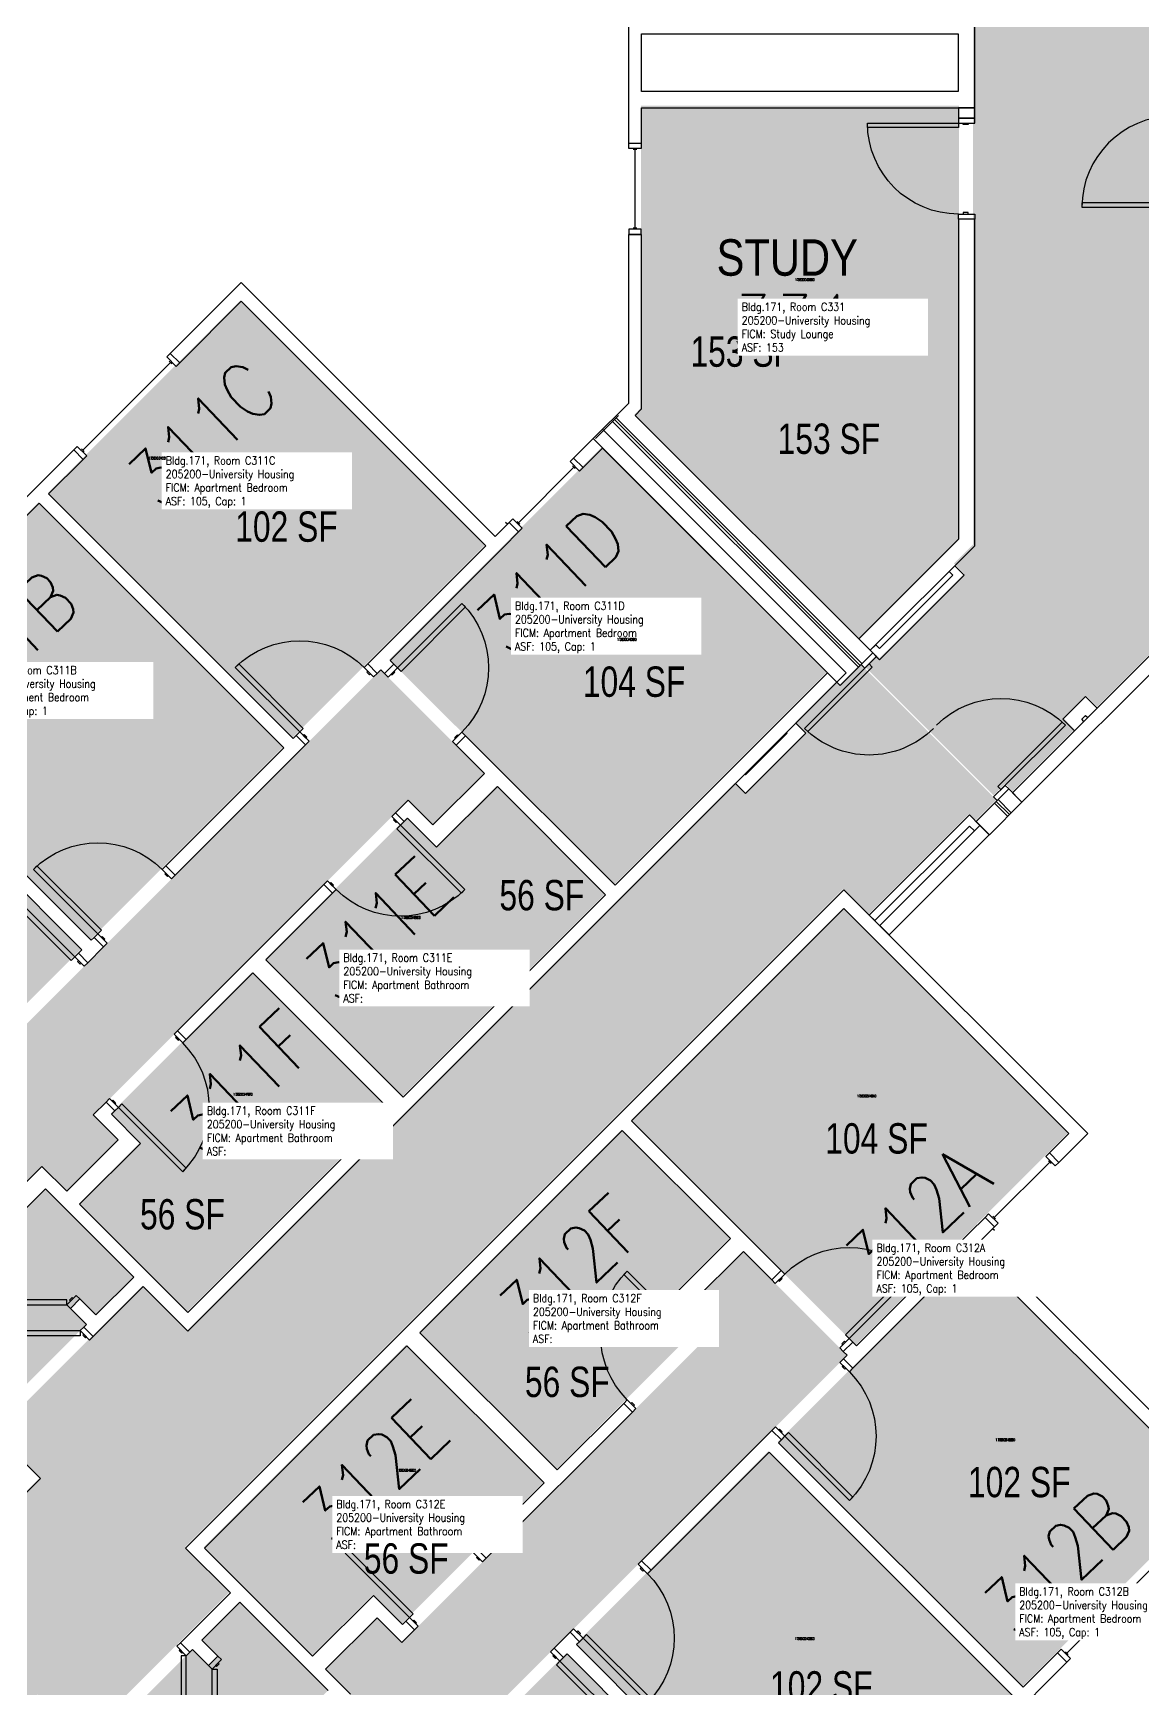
# Model space of a CAD drawing. Header units: inches. Extents: x 56 to 7496, y -2947 to 1470.
# Drawn here: x 1952 to 2391, y -216 to 439 of the extents above; entities that cross this region are included whole.
import ezdxf
from ezdxf.enums import TextEntityAlignment as Align

# ---------------------------------------------------------------- set-up
doc = ezdxf.new("R2010")
doc.units = ezdxf.units.IN
doc.header["$LTSCALE"] = 48
doc.header["$MEASUREMENT"] = 0
for name, color, linetype in [('A-DOOR', 2, 'Continuous'), ('A-GLAZ', 1, 'Continuous'), ('A-IDEN-RNUM', 7, 'Continuous'), ('A-IDEN-SNUM', 4, 'Continuous'), ('A-IDEN-VNUM', 4, 'Continuous'), ('A-MISC', 1, 'Continuous'), ('A-WALL', 5, 'Continuous'), ('AREA-TEXT', 3, 'Continuous'), ('Rooms-Category-Color', 7, 'Continuous'), ('Rooms-College-Color', 7, 'Continuous'), ('Rooms-Department-Color', 7, 'Continuous'), ('Rooms-Division-Color', 7, 'Continuous'), ('Rooms-Information', 7, 'Continuous')]:
    doc.layers.add(name, color=color, linetype=linetype)
doc.styles.add('AREA', font='arial.ttf', dxfattribs={"width": 0.75, "height": 12})
doc.styles.add('ROOMSNUMBER', font='txt.shx', dxfattribs={"height": 0.03})
doc.styles.add('ROOMVNUMBER', font='simplex.shx', dxfattribs={"width": 0.85})
doc.styles.get("Standard").update_dxf_attribs({"font": 'ARIALN.TTF'})

msp = doc.modelspace()

# ---------------------------------------------------------------- hatches: boundary and pattern name
h = msp.add_hatch()
h.set_pattern_fill('ANSI31', color=256, style=0)
h.set_pattern_definition([(180, (1855.00063, 688.29095), (-1e-14, 0.125), [])])
h.paths.add_polyline_path([(2033.53, 40.99), (1992, -0.54), (1998.51, -7.05), (2040.04, 34.48)], flags=9)
h = msp.add_hatch()
h.set_pattern_fill('ANSI31', color=256, angle=-135, style=0)
h.set_pattern_definition([(270, (2774.9018, -318.2308), (0.125, 1e-14), [])])
h.paths.add_polyline_path([(2127.6, -139.7), (2086.07, -181.23), (2079.56, -174.72), (2121.09, -133.19)], flags=9)
at = {"layer": 'Rooms-Category-Color', "true_color": 0xadadad}
for points in [[(2280.86, 188.51), (2285.45, 193.1), (2286.69, 191.87), (2320.1, 225.28), (2316.13, 229.25), (2323.65, 236.77), (2323.65, 807.92), (2298.65, 807.92), (2298.65, 890.25), (2323.65, 890.25), (2323.65, 933.01), (2328.92, 933.01), (2328.92, 945.01), (2323.65, 945.01), (2323.65, 979.64), (2327.17, 979.64), (2327.17, 986.14), (2325.17, 986.14), (2325.17, 993.64), (2328.92, 993.64), (2328.92, 1032.76), (2325.17, 1032.76), (2325.17, 1110.26), (2428.66, 1110.26), (2428.66, 1032.76), (2396.8, 1032.76), (2396.8, 1020.76), (2401.17, 1020.76), (2401.17, 986.14), (2399.17, 986.14), (2399.17, 979.64), (2397.42, 979.64), (2397.42, 933.01), (2403.3, 933.01), (2403.3, 890.25), (2428.3, 890.25), (2428.3, 807.92), (2403.3, 807.92), (2403.3, 203.3), (2372.69, 172.69), (2368.53, 176.85), (2359.61, 167.92), (2363.76, 163.76), (2339.28, 139.28), (2336.36, 142.2), (2331.77, 137.6)], [(1409.81, -762.78), (1367.4, -720.37), (1766.42, -320.48), (1748.74, -302.81), (1806.95, -244.59), (1824.63, -262.27), (1954.76, -132.14), (1937.09, -114.46), (1995.3, -56.25), (2012.98, -73.93), (2229.46, 142.56), (2233.43, 138.59), (2257.31, 162.46), (2253.33, 166.43), (2269.51, 182.61), (2270.83, 181.29), (2279.14, 189.6), (2331.47, 137.27), (2332.88, 135.86), (2324.57, 127.55), (2321.92, 130.2), (2282.31, 90.59), (2272.33, 100.57), (2012.09, -159.66), (2029.77, -177.34), (1971.56, -235.55), (1953.88, -217.88), (1866.56, -305.19), (1884.24, -322.87), (1842.43, -364.68), (1824.75, -347)]]:
    msp.add_hatch(color=253, dxfattribs=at).paths.add_polyline_path(points)
at = {"layer": 'Rooms-Category-Color', "true_color": 0x728ef3}
for points in [[(2278.7, 199.22), (2318.1, 238.62), (2318.1, 410.31), (2192.35, 410.31), (2192.35, 290.71), (2189.79, 288.15)], [(1957.93, 257.11), (2034.03, 333.21), (2130.73, 236.52), (2054.63, 160.41)], [(2265.79, 186.31), (2176.87, 275.23), (2092.9, 191.26), (2181.82, 102.34)], [(1954.22, 253.4), (1878.12, 177.3), (1974.81, 80.6), (2050.92, 156.7)], [(1796.15, -99.93), (1855.65, -40.43), (1929.98, -114.76), (1973.2, -71.54), (1966.88, -65.21), (1970.59, -61.5), (1976.92, -67.83), (1991.91, -52.84), (1956.99, -17.93), (1942, -32.92), (1946.55, -37.46), (1942.83, -41.17), (1933.16, -31.5), (1955.58, -9.09), (1965.39, -18.9), (1985.72, 1.43), (1975.91, 11.24), (2100.38, 135.72), (2110.19, 125.9), (2130.52, 146.23), (2089.51, 187.25), (1895.06, -7.21), (1809.5, 78.35), (1713.68, -17.46)], [(1874.41, 173.58), (1798.04, 97.22), (1894.73, 0.52), (1971.1, 76.89)], [(2099.8, 128.86), (2043.83, 72.9), (2098.1, 18.63), (2178.11, 98.63), (2135.33, 141.41), (2111.29, 117.37)], [(2272.33, 93.15), (2361.25, 4.23), (2277.28, -79.74), (2188.36, 9.18)], [(2092.98, 13.5), (2012.98, -66.5), (1970.2, -23.72), (1994.24, 0.32), (1982.75, 11.81), (2038.71, 67.77)], [(2214.88, -72.84), (2158.92, -128.8), (2104.65, -74.53), (2184.65, 5.47), (2227.43, -37.31), (2203.39, -61.35)], [(1986.71, -377.11), (2046.21, -317.62), (1971.88, -243.28), (2015.1, -200.06), (2021.43, -206.39), (2025.14, -202.68), (2018.81, -196.35), (2033.8, -181.36), (2068.72, -216.27), (2053.73, -231.26), (2049.18, -226.72), (2045.47, -230.43), (2055.14, -240.1), (2077.56, -217.68), (2067.74, -207.87), (2088.07, -187.54), (2097.88, -197.35), (2222.36, -72.88), (2212.55, -63.07), (2232.88, -42.74), (2273.89, -83.75), (2079.43, -278.21), (2164.99, -363.77), (2069.18, -459.58)], [(2343.13, -214.71), (2419.23, -138.6), (2322.53, -41.91), (2246.43, -118.01)], [(2099.52, -79.66), (2019.52, -159.66), (2062.3, -202.44), (2086.34, -178.4), (2097.83, -189.89), (2153.79, -133.93)], [(2339.42, -218.42), (2263.31, -294.52), (2166.62, -197.82), (2242.72, -121.72)], [(2259.6, -298.23), (2183.23, -374.6), (2086.54, -277.9), (2162.91, -201.54)]]:
    msp.add_hatch(color=171, dxfattribs=at).paths.add_polyline_path(points)
at = {"layer": 'Rooms-College-Color', "true_color": 0xadadad}
for points in [[(2280.86, 188.51), (2285.45, 193.1), (2286.69, 191.87), (2320.1, 225.28), (2316.13, 229.25), (2323.65, 236.77), (2323.65, 807.92), (2298.65, 807.92), (2298.65, 890.25), (2323.65, 890.25), (2323.65, 933.01), (2328.92, 933.01), (2328.92, 945.01), (2323.65, 945.01), (2323.65, 979.64), (2327.17, 979.64), (2327.17, 986.14), (2325.17, 986.14), (2325.17, 993.64), (2328.92, 993.64), (2328.92, 1032.76), (2325.17, 1032.76), (2325.17, 1110.26), (2428.66, 1110.26), (2428.66, 1032.76), (2396.8, 1032.76), (2396.8, 1020.76), (2401.17, 1020.76), (2401.17, 986.14), (2399.17, 986.14), (2399.17, 979.64), (2397.42, 979.64), (2397.42, 933.01), (2403.3, 933.01), (2403.3, 890.25), (2428.3, 890.25), (2428.3, 807.92), (2403.3, 807.92), (2403.3, 203.3), (2372.69, 172.69), (2368.53, 176.85), (2359.61, 167.92), (2363.76, 163.76), (2339.28, 139.28), (2336.36, 142.2), (2331.77, 137.6)], [(2278.7, 199.22), (2318.1, 238.62), (2318.1, 410.31), (2192.35, 410.31), (2192.35, 290.71), (2189.79, 288.15)], [(1957.93, 257.11), (2034.03, 333.21), (2130.73, 236.52), (2054.63, 160.41)], [(2265.79, 186.31), (2176.87, 275.23), (2092.9, 191.26), (2181.82, 102.34)], [(1954.22, 253.4), (1878.12, 177.3), (1974.81, 80.6), (2050.92, 156.7)], [(1409.81, -762.78), (1367.4, -720.37), (1766.42, -320.48), (1748.74, -302.81), (1806.95, -244.59), (1824.63, -262.27), (1954.76, -132.14), (1937.09, -114.46), (1995.3, -56.25), (2012.98, -73.93), (2229.46, 142.56), (2233.43, 138.59), (2257.31, 162.46), (2253.33, 166.43), (2269.51, 182.61), (2270.83, 181.29), (2279.14, 189.6), (2331.47, 137.27), (2332.88, 135.86), (2324.57, 127.55), (2321.92, 130.2), (2282.31, 90.59), (2272.33, 100.57), (2012.09, -159.66), (2029.77, -177.34), (1971.56, -235.55), (1953.88, -217.88), (1866.56, -305.19), (1884.24, -322.87), (1842.43, -364.68), (1824.75, -347)], [(1796.15, -99.93), (1855.65, -40.43), (1929.98, -114.76), (1973.2, -71.54), (1966.88, -65.21), (1970.59, -61.5), (1976.92, -67.83), (1991.91, -52.84), (1956.99, -17.93), (1942, -32.92), (1946.55, -37.46), (1942.83, -41.17), (1933.16, -31.5), (1955.58, -9.09), (1965.39, -18.9), (1985.72, 1.43), (1975.91, 11.24), (2100.38, 135.72), (2110.19, 125.9), (2130.52, 146.23), (2089.51, 187.25), (1895.06, -7.21), (1809.5, 78.35), (1713.68, -17.46)], [(1874.41, 173.58), (1798.04, 97.22), (1894.73, 0.52), (1971.1, 76.89)], [(2099.8, 128.86), (2043.83, 72.9), (2098.1, 18.63), (2178.11, 98.63), (2135.33, 141.41), (2111.29, 117.37)], [(2272.33, 93.15), (2361.25, 4.23), (2277.28, -79.74), (2188.36, 9.18)], [(2092.98, 13.5), (2012.98, -66.5), (1970.2, -23.72), (1994.24, 0.32), (1982.75, 11.81), (2038.71, 67.77)], [(2214.88, -72.84), (2158.92, -128.8), (2104.65, -74.53), (2184.65, 5.47), (2227.43, -37.31), (2203.39, -61.35)], [(1986.71, -377.11), (2046.21, -317.62), (1971.88, -243.28), (2015.1, -200.06), (2021.43, -206.39), (2025.14, -202.68), (2018.81, -196.35), (2033.8, -181.36), (2068.72, -216.27), (2053.73, -231.26), (2049.18, -226.72), (2045.47, -230.43), (2055.14, -240.1), (2077.56, -217.68), (2067.74, -207.87), (2088.07, -187.54), (2097.88, -197.35), (2222.36, -72.88), (2212.55, -63.07), (2232.88, -42.74), (2273.89, -83.75), (2079.43, -278.21), (2164.99, -363.77), (2069.18, -459.58)], [(2343.13, -214.71), (2419.23, -138.6), (2322.53, -41.91), (2246.43, -118.01)], [(2099.52, -79.66), (2019.52, -159.66), (2062.3, -202.44), (2086.34, -178.4), (2097.83, -189.89), (2153.79, -133.93)], [(2339.42, -218.42), (2263.31, -294.52), (2166.62, -197.82), (2242.72, -121.72)], [(2259.6, -298.23), (2183.23, -374.6), (2086.54, -277.9), (2162.91, -201.54)]]:
    msp.add_hatch(color=253, dxfattribs=at).paths.add_polyline_path(points)
at = {"layer": 'Rooms-Department-Color', "true_color": 0xacacac}
for points in [[(2280.86, 188.51), (2285.45, 193.1), (2286.69, 191.87), (2320.1, 225.28), (2316.13, 229.25), (2323.65, 236.77), (2323.65, 807.92), (2298.65, 807.92), (2298.65, 890.25), (2323.65, 890.25), (2323.65, 933.01), (2328.92, 933.01), (2328.92, 945.01), (2323.65, 945.01), (2323.65, 979.64), (2327.17, 979.64), (2327.17, 986.14), (2325.17, 986.14), (2325.17, 993.64), (2328.92, 993.64), (2328.92, 1032.76), (2325.17, 1032.76), (2325.17, 1110.26), (2428.66, 1110.26), (2428.66, 1032.76), (2396.8, 1032.76), (2396.8, 1020.76), (2401.17, 1020.76), (2401.17, 986.14), (2399.17, 986.14), (2399.17, 979.64), (2397.42, 979.64), (2397.42, 933.01), (2403.3, 933.01), (2403.3, 890.25), (2428.3, 890.25), (2428.3, 807.92), (2403.3, 807.92), (2403.3, 203.3), (2372.69, 172.69), (2368.53, 176.85), (2359.61, 167.92), (2363.76, 163.76), (2339.28, 139.28), (2336.36, 142.2), (2331.77, 137.6)], [(1409.81, -762.78), (1367.4, -720.37), (1766.42, -320.48), (1748.74, -302.81), (1806.95, -244.59), (1824.63, -262.27), (1954.76, -132.14), (1937.09, -114.46), (1995.3, -56.25), (2012.98, -73.93), (2229.46, 142.56), (2233.43, 138.59), (2257.31, 162.46), (2253.33, 166.43), (2269.51, 182.61), (2270.83, 181.29), (2279.14, 189.6), (2331.47, 137.27), (2332.88, 135.86), (2324.57, 127.55), (2321.92, 130.2), (2282.31, 90.59), (2272.33, 100.57), (2012.09, -159.66), (2029.77, -177.34), (1971.56, -235.55), (1953.88, -217.88), (1866.56, -305.19), (1884.24, -322.87), (1842.43, -364.68), (1824.75, -347)]]:
    msp.add_hatch(color=253, dxfattribs=at).paths.add_polyline_path(points)
at = {"layer": 'Rooms-Department-Color', "true_color": 0x604aed}
for points in [[(2278.7, 199.22), (2318.1, 238.62), (2318.1, 410.31), (2192.35, 410.31), (2192.35, 290.71), (2189.79, 288.15)], [(1957.93, 257.11), (2034.03, 333.21), (2130.73, 236.52), (2054.63, 160.41)], [(2265.79, 186.31), (2176.87, 275.23), (2092.9, 191.26), (2181.82, 102.34)], [(1954.22, 253.4), (1878.12, 177.3), (1974.81, 80.6), (2050.92, 156.7)], [(1796.15, -99.93), (1855.65, -40.43), (1929.98, -114.76), (1973.2, -71.54), (1966.88, -65.21), (1970.59, -61.5), (1976.92, -67.83), (1991.91, -52.84), (1956.99, -17.93), (1942, -32.92), (1946.55, -37.46), (1942.83, -41.17), (1933.16, -31.5), (1955.58, -9.09), (1965.39, -18.9), (1985.72, 1.43), (1975.91, 11.24), (2100.38, 135.72), (2110.19, 125.9), (2130.52, 146.23), (2089.51, 187.25), (1895.06, -7.21), (1809.5, 78.35), (1713.68, -17.46)], [(1874.41, 173.58), (1798.04, 97.22), (1894.73, 0.52), (1971.1, 76.89)], [(2099.8, 128.86), (2043.83, 72.9), (2098.1, 18.63), (2178.11, 98.63), (2135.33, 141.41), (2111.29, 117.37)], [(2272.33, 93.15), (2361.25, 4.23), (2277.28, -79.74), (2188.36, 9.18)], [(2092.98, 13.5), (2012.98, -66.5), (1970.2, -23.72), (1994.24, 0.32), (1982.75, 11.81), (2038.71, 67.77)], [(2214.88, -72.84), (2158.92, -128.8), (2104.65, -74.53), (2184.65, 5.47), (2227.43, -37.31), (2203.39, -61.35)], [(1986.71, -377.11), (2046.21, -317.62), (1971.88, -243.28), (2015.1, -200.06), (2021.43, -206.39), (2025.14, -202.68), (2018.81, -196.35), (2033.8, -181.36), (2068.72, -216.27), (2053.73, -231.26), (2049.18, -226.72), (2045.47, -230.43), (2055.14, -240.1), (2077.56, -217.68), (2067.74, -207.87), (2088.07, -187.54), (2097.88, -197.35), (2222.36, -72.88), (2212.55, -63.07), (2232.88, -42.74), (2273.89, -83.75), (2079.43, -278.21), (2164.99, -363.77), (2069.18, -459.58)], [(2343.13, -214.71), (2419.23, -138.6), (2322.53, -41.91), (2246.43, -118.01)], [(2099.52, -79.66), (2019.52, -159.66), (2062.3, -202.44), (2086.34, -178.4), (2097.83, -189.89), (2153.79, -133.93)], [(2339.42, -218.42), (2263.31, -294.52), (2166.62, -197.82), (2242.72, -121.72)], [(2259.6, -298.23), (2183.23, -374.6), (2086.54, -277.9), (2162.91, -201.54)]]:
    msp.add_hatch(color=173, dxfattribs=at).paths.add_polyline_path(points)
at = {"layer": 'Rooms-Division-Color', "true_color": 0xadadad}
for points in [[(2280.86, 188.51), (2285.45, 193.1), (2286.69, 191.87), (2320.1, 225.28), (2316.13, 229.25), (2323.65, 236.77), (2323.65, 807.92), (2298.65, 807.92), (2298.65, 890.25), (2323.65, 890.25), (2323.65, 933.01), (2328.92, 933.01), (2328.92, 945.01), (2323.65, 945.01), (2323.65, 979.64), (2327.17, 979.64), (2327.17, 986.14), (2325.17, 986.14), (2325.17, 993.64), (2328.92, 993.64), (2328.92, 1032.76), (2325.17, 1032.76), (2325.17, 1110.26), (2428.66, 1110.26), (2428.66, 1032.76), (2396.8, 1032.76), (2396.8, 1020.76), (2401.17, 1020.76), (2401.17, 986.14), (2399.17, 986.14), (2399.17, 979.64), (2397.42, 979.64), (2397.42, 933.01), (2403.3, 933.01), (2403.3, 890.25), (2428.3, 890.25), (2428.3, 807.92), (2403.3, 807.92), (2403.3, 203.3), (2372.69, 172.69), (2368.53, 176.85), (2359.61, 167.92), (2363.76, 163.76), (2339.28, 139.28), (2336.36, 142.2), (2331.77, 137.6)], [(1409.81, -762.78), (1367.4, -720.37), (1766.42, -320.48), (1748.74, -302.81), (1806.95, -244.59), (1824.63, -262.27), (1954.76, -132.14), (1937.09, -114.46), (1995.3, -56.25), (2012.98, -73.93), (2229.46, 142.56), (2233.43, 138.59), (2257.31, 162.46), (2253.33, 166.43), (2269.51, 182.61), (2270.83, 181.29), (2279.14, 189.6), (2331.47, 137.27), (2332.88, 135.86), (2324.57, 127.55), (2321.92, 130.2), (2282.31, 90.59), (2272.33, 100.57), (2012.09, -159.66), (2029.77, -177.34), (1971.56, -235.55), (1953.88, -217.88), (1866.56, -305.19), (1884.24, -322.87), (1842.43, -364.68), (1824.75, -347)]]:
    msp.add_hatch(color=253, dxfattribs=at).paths.add_polyline_path(points)
at = {"layer": 'Rooms-Division-Color', "true_color": 0x604aed}
for points in [[(2278.7, 199.22), (2318.1, 238.62), (2318.1, 410.31), (2192.35, 410.31), (2192.35, 290.71), (2189.79, 288.15)], [(1957.93, 257.11), (2034.03, 333.21), (2130.73, 236.52), (2054.63, 160.41)], [(2265.79, 186.31), (2176.87, 275.23), (2092.9, 191.26), (2181.82, 102.34)], [(1954.22, 253.4), (1878.12, 177.3), (1974.81, 80.6), (2050.92, 156.7)], [(1796.15, -99.93), (1855.65, -40.43), (1929.98, -114.76), (1973.2, -71.54), (1966.88, -65.21), (1970.59, -61.5), (1976.92, -67.83), (1991.91, -52.84), (1956.99, -17.93), (1942, -32.92), (1946.55, -37.46), (1942.83, -41.17), (1933.16, -31.5), (1955.58, -9.09), (1965.39, -18.9), (1985.72, 1.43), (1975.91, 11.24), (2100.38, 135.72), (2110.19, 125.9), (2130.52, 146.23), (2089.51, 187.25), (1895.06, -7.21), (1809.5, 78.35), (1713.68, -17.46)], [(1874.41, 173.58), (1798.04, 97.22), (1894.73, 0.52), (1971.1, 76.89)], [(2099.8, 128.86), (2043.83, 72.9), (2098.1, 18.63), (2178.11, 98.63), (2135.33, 141.41), (2111.29, 117.37)], [(2272.33, 93.15), (2361.25, 4.23), (2277.28, -79.74), (2188.36, 9.18)], [(2092.98, 13.5), (2012.98, -66.5), (1970.2, -23.72), (1994.24, 0.32), (1982.75, 11.81), (2038.71, 67.77)], [(2214.88, -72.84), (2158.92, -128.8), (2104.65, -74.53), (2184.65, 5.47), (2227.43, -37.31), (2203.39, -61.35)], [(1986.71, -377.11), (2046.21, -317.62), (1971.88, -243.28), (2015.1, -200.06), (2021.43, -206.39), (2025.14, -202.68), (2018.81, -196.35), (2033.8, -181.36), (2068.72, -216.27), (2053.73, -231.26), (2049.18, -226.72), (2045.47, -230.43), (2055.14, -240.1), (2077.56, -217.68), (2067.74, -207.87), (2088.07, -187.54), (2097.88, -197.35), (2222.36, -72.88), (2212.55, -63.07), (2232.88, -42.74), (2273.89, -83.75), (2079.43, -278.21), (2164.99, -363.77), (2069.18, -459.58)], [(2343.13, -214.71), (2419.23, -138.6), (2322.53, -41.91), (2246.43, -118.01)], [(2099.52, -79.66), (2019.52, -159.66), (2062.3, -202.44), (2086.34, -178.4), (2097.83, -189.89), (2153.79, -133.93)], [(2339.42, -218.42), (2263.31, -294.52), (2166.62, -197.82), (2242.72, -121.72)], [(2259.6, -298.23), (2183.23, -374.6), (2086.54, -277.9), (2162.91, -201.54)]]:
    msp.add_hatch(color=173, dxfattribs=at).paths.add_polyline_path(points)

# ---------------------------------------------------------------- linework, layer by layer
at = {"layer": 'A-DOOR'}
for p, q in [((2281.93, 401.64), (2281.93, 403.39)), ((2281.93, 403.39), (2317.93, 403.39)), ((2317.93, 401.64), (2281.93, 401.64)), ((2324.31, 405.39), (2317.93, 405.39)), ((2317.93, 405.39), (2317.93, 403.39)), ((2317.93, 403.39), (2317.93, 401.64)), ((2317.93, 403.39), (2324.31, 403.39)), ((2319.68, 402.76), (2319.68, 403.39)), ((2319.68, 403.39), (2321.68, 403.39)), ((2321.68, 402.76), (2319.68, 402.76)), ((2321.68, 403.39), (2321.68, 402.76)), ((2324.31, 403.39), (2324.31, 405.39)), ((2317.93, 365.39), (2317.93, 367.39)), ((2317.93, 367.39), (2324.31, 367.39)), ((2321.68, 368.01), (2319.68, 368.01)), ((2319.68, 368.01), (2319.68, 367.39)), ((2319.68, 367.39), (2321.68, 367.39)), ((2321.68, 367.39), (2321.68, 368.01)), ((2324.31, 367.39), (2324.31, 365.39)), ((2402.67, 371.84), (2366.67, 371.84)), ((2366.67, 371.84), (2366.67, 370.09)), ((2366.67, 370.09), (2402.67, 370.09)), ((2324.31, 365.39), (2317.93, 365.39)), ((2279.44, 189.29), (2284.03, 193.89)), ((2285.45, 192.48), (2280.85, 187.88)), ((2284.03, 193.89), (2285.45, 192.48)), ((2257.08, 164.1), (2282.53, 189.56)), ((2283.77, 188.32), (2258.32, 162.86)), ((2280.85, 187.88), (2279.44, 189.29)), ((2282.53, 189.56), (2283.77, 188.32)), ((2258.32, 162.86), (2257.08, 164.1)), ((2333.45, 141.13), (2358.9, 166.58)), ((2360.14, 165.35), (2334.68, 139.89)), ((2358.9, 166.58), (2360.14, 165.35)), ((2336.36, 141.57), (2331.77, 136.97)), ((2333.18, 135.56), (2337.78, 140.16)), ((2334.68, 139.89), (2333.45, 141.13)), ((2337.78, 140.16), (2336.36, 141.57)), ((2331.77, 136.97), (2333.18, 135.56))]:
    msp.add_line(p, q, dxfattribs=at)
for points in [[(2096.11, 188.05), (2097.53, 186.64), (2122.98, 212.09), (2121.57, 213.51)], [(2057.49, 162.68), (2058.9, 164.09), (2033.45, 189.55), (2032.03, 188.14)], [(2086.66, 184.42), (2088.07, 185.84), (2084.36, 189.55), (2082.94, 188.14)], [(2085.42, 185.66), (2085.07, 185.31), (2084.01, 186.37), (2084.36, 186.72)], [(2092.4, 184.34), (2090.99, 185.75), (2094.7, 189.46), (2096.11, 188.05)], [(2093.64, 185.57), (2093.99, 185.22), (2095.05, 186.28), (2094.7, 186.64)], [(2061.2, 158.97), (2059.79, 157.55), (2056.07, 161.27), (2057.49, 162.68)], [(2059.96, 160.21), (2060.32, 160.56), (2059.26, 161.62), (2058.9, 161.27)], [(2117.86, 158.88), (2119.27, 157.47), (2122.98, 161.18), (2121.57, 162.59)], [(2119.09, 160.12), (2118.74, 160.47), (2119.8, 161.53), (2120.15, 161.18)], [(2093.89, 129.26), (2095.31, 130.67), (2098.75, 127.23), (2097.34, 125.81)], [(2094.87, 128.29), (2094.51, 127.93), (2095.57, 126.87), (2095.93, 127.23)], [(2097.34, 125.81), (2095.93, 124.4), (2121.38, 98.94), (2122.8, 100.36)], [(1977.67, 82.87), (1979.09, 84.28), (1953.63, 109.74), (1952.22, 108.32)], [(2006.84, 104.61), (2008.26, 106.02), (2004.54, 109.74), (2003.13, 108.32)], [(2005.6, 105.85), (2005.25, 105.49), (2004.19, 106.55), (2004.54, 106.91)], [(1968.57, 73.76), (1967.16, 72.35), (1941.7, 97.8), (1943.11, 99.22)], [(2068.44, 103.8), (2067.02, 102.39), (2070.47, 98.94), (2071.88, 100.36)], [(2069.41, 102.83), (2069.76, 103.18), (2070.82, 102.12), (2070.47, 101.77)], [(1981.39, 79.15), (1979.97, 77.74), (1976.26, 81.45), (1977.67, 82.87)], [(1980.15, 80.39), (1980.5, 80.74), (1979.44, 81.81), (1979.09, 81.45)], [(1972.28, 70.05), (1973.7, 71.46), (1969.98, 75.18), (1968.57, 73.76)], [(1971.05, 71.29), (1970.69, 70.93), (1969.63, 71.99), (1969.98, 72.35)], [(2007.8, 43.17), (2009.22, 44.58), (2012.66, 41.14), (2011.25, 39.72)], [(2008.78, 42.2), (2008.42, 41.84), (2009.48, 40.78), (2009.84, 41.14)], [(1982.35, 17.71), (1980.93, 16.3), (1984.38, 12.85), (1985.79, 14.27)], [(1983.32, 16.74), (1983.67, 17.09), (1984.73, 16.03), (1984.38, 15.68)], [(1985.79, 14.27), (1987.21, 15.68), (2012.66, -9.78), (2011.25, -11.19)], [(2212.42, -75.89), (2211.01, -77.31), (2185.55, -51.85), (2186.97, -50.44)], [(2245.49, -55.37), (2244.08, -53.96), (2247.79, -50.25), (2249.2, -51.66)], [(2274.66, -77.12), (2273.25, -75.7), (2298.7, -50.25), (2300.12, -51.66)], [(2246.73, -54.14), (2247.08, -54.49), (2248.14, -53.43), (2247.79, -53.08)], [(1965.44, -63.79), (1965.44, -61.79), (1935.44, -61.79), (1935.44, -63.79)], [(1969.15, -60.08), (1970.56, -61.49), (1966.85, -65.21), (1965.44, -63.79)], [(1967.91, -61.32), (1967.56, -60.96), (1966.5, -62.02), (1966.85, -62.38)], [(1970.71, -74), (1970.71, -76), (1934.71, -76), (1934.71, -74)], [(1974.43, -77.71), (1975.84, -76.3), (1972.13, -72.59), (1970.71, -74)], [(1973.19, -76.48), (1972.83, -76.83), (1971.77, -75.77), (1972.13, -75.42)], [(2215.87, -79.34), (2217.28, -77.92), (2213.84, -74.48), (2212.42, -75.89)], [(2214.9, -78.37), (2214.54, -78.72), (2213.48, -77.66), (2213.84, -77.31)], [(2270.95, -80.83), (2272.36, -82.24), (2276.07, -78.53), (2274.66, -77.12)], [(2272.19, -79.59), (2271.83, -79.24), (2272.89, -78.18), (2273.25, -78.53)], [(2271.04, -86.57), (2272.45, -85.16), (2276.16, -88.87), (2274.75, -90.29)], [(2272.27, -87.81), (2271.92, -88.17), (2272.98, -89.23), (2273.33, -88.87)], [(2190.41, -104.79), (2189, -106.21), (2185.55, -102.76), (2186.97, -101.35)], [(2189.44, -103.82), (2189.79, -103.47), (2188.73, -102.41), (2188.38, -102.76)], [(2245.58, -112.03), (2244.17, -113.44), (2247.88, -117.16), (2249.29, -115.74)], [(2246.82, -113.27), (2247.17, -112.91), (2248.23, -113.97), (2247.88, -114.33)], [(2249.29, -115.74), (2250.71, -114.33), (2276.16, -139.78), (2274.75, -141.2)], [(2100.88, -187.44), (2102.29, -186.02), (2076.83, -160.57), (2075.42, -161.98)], [(2129.78, -165.43), (2131.19, -164.01), (2127.75, -160.57), (2126.33, -161.98)], [(2128.81, -164.46), (2128.45, -164.81), (2127.39, -163.75), (2127.75, -163.4)], [(2191.22, -166.39), (2192.63, -164.97), (2196.35, -168.69), (2194.93, -170.1)], [(2192.46, -167.63), (2192.1, -167.98), (2193.16, -169.04), (2193.52, -168.69)], [(2104.32, -190.88), (2102.91, -192.3), (2099.46, -188.85), (2100.88, -187.44)], [(2103.35, -189.91), (2103.7, -189.56), (2102.64, -188.5), (2102.29, -188.85)], [(2165.76, -191.84), (2164.35, -193.26), (2168.06, -196.97), (2169.48, -195.56)], [(2167, -193.08), (2167.36, -192.73), (2168.42, -193.79), (2168.06, -194.14)], [(2169.48, -195.56), (2170.89, -194.14), (2196.35, -219.6), (2194.93, -221.01)], [(2008.9, -198.81), (2010.31, -197.39), (2014.02, -201.1), (2012.61, -202.52)], [(2010.13, -200.04), (2009.78, -200.4), (2010.84, -201.46), (2011.2, -201.1)], [(2012.61, -202.52), (2010.61, -202.52), (2010.61, -238.52), (2012.61, -238.52)], [(2026.53, -204.08), (2025.12, -202.67), (2021.4, -206.38), (2022.82, -207.8)], [(2156.66, -200.95), (2158.07, -199.53), (2161.79, -203.25), (2160.37, -204.66)], [(2157.9, -202.19), (2157.54, -202.54), (2158.61, -203.6), (2158.96, -203.25)], [(2022.82, -207.8), (2024.82, -207.8), (2024.82, -237.8), (2022.82, -237.8)], [(2025.29, -205.32), (2025.65, -205.67), (2024.59, -206.73), (2024.23, -206.38)], [(2160.37, -204.66), (2158.96, -206.08), (2184.41, -231.53), (2185.83, -230.12)]]:
    msp.add_lwpolyline(points, close=True, dxfattribs=at)
for centre, start, end in [((2402.67, 370.09), 90, 180), ((1985.79, 14.27), 315, 45), ((2100.88, -187.44), 45, 135)]:
    msp.add_arc(centre, 36, start, end, dxfattribs=at)
at = {"layer": 'A-DOOR', "extrusion": (0, 0, -1)}
for centre, start, end in [((-2317.93, 403.39), 270, 0), ((-2096.11, 188.05), 135, 225), ((-2057.49, 162.68), 45, 135), ((-2334.68, 139.89), 44.99559, 134.99559), ((-2282.53, 189.56), 224.99559, 314.99559), ((-1977.67, 82.87), 45, 135), ((-2097.34, 125.81), 225, 315), ((-2274.66, -77.12), 45, 135), ((-2212.42, -75.89), 315, 45), ((-2249.29, -115.74), 135, 225), ((-2169.48, -195.56), 135, 225)]:
    msp.add_arc(centre, 36, start, end, dxfattribs=at)
at = {"layer": 'A-GLAZ'}
for p, q in [((2187.52, 393.4), (2187.52, 395.4)), ((2187.52, 395.4), (2192.52, 395.4)), ((2192.52, 393.4), (2187.52, 393.4)), ((2189.27, 393.4), (2190.77, 393.4)), ((2190.77, 392.9), (2189.27, 392.9)), ((2190.02, 361.9), (2190.02, 392.9)), ((2192.52, 395.4), (2192.52, 393.4)), ((2187.52, 361.4), (2187.52, 359.4)), ((2192.52, 361.4), (2187.52, 361.4)), ((2190.77, 361.9), (2189.27, 361.9)), ((2190.77, 361.4), (2189.27, 361.4)), ((2192.52, 359.4), (2192.52, 361.4)), ((2187.52, 359.4), (2192.52, 359.4)), ((1971.77, 274.07), (2006.42, 308.72)), ((2006.95, 308.19), (2005.89, 309.25)), ((1972.3, 273.54), (1971.24, 274.6)), ((2143.93, 245.41), (2165.85, 267.33)), ((2166.38, 266.8), (2165.32, 267.86)), ((2139.6, 244.79), (2138.89, 245.5)), ((2144.46, 244.88), (2143.4, 245.94)), ((2332.02, -29.3), (2353.94, -7.38)), ((2353.41, -6.85), (2354.47, -7.91)), ((2331.49, -28.77), (2332.55, -29.83)), ((2331.4, -33.63), (2332.11, -34.34)), ((2360.68, -201.46), (2395.33, -166.81)), ((2360.15, -200.93), (2361.21, -201.99))]:
    msp.add_line(p, q, dxfattribs=at)
for points in [[(2004.92, 310.93), (2006.33, 312.34), (2010.04, 308.63), (2008.63, 307.21)], [(1969.56, 275.57), (1968.15, 274.16), (1971.86, 270.44), (1973.27, 271.86)], [(2164.35, 269.54), (2165.76, 270.95), (2169.47, 267.24), (2168.06, 265.83)], [(2141.72, 246.91), (2140.3, 245.5), (2144.02, 241.78), (2145.43, 243.2)], [(2356.15, -8.89), (2357.56, -7.47), (2353.85, -3.76), (2352.44, -5.17)], [(2333.52, -31.51), (2332.11, -32.93), (2328.39, -29.22), (2329.81, -27.8)], [(2362.18, -203.67), (2360.77, -205.08), (2357.06, -201.37), (2358.47, -199.96)]]:
    msp.add_lwpolyline(points, close=True, dxfattribs=at)
at = {"layer": 'A-WALL'}
for p, q in [((2187.4, 445.14), (2187.4, 395.4)), ((2324.31, 409.39), (2324.31, 445.14)), ((2192.65, 415.89), (2192.65, 438.64)), ((2192.65, 438.64), (2317.81, 438.64)), ((2317.81, 438.64), (2317.81, 415.89)), ((2317.81, 415.89), (2192.65, 415.89)), ((2192.65, 395.4), (2192.65, 409.39)), ((2192.65, 409.39), (2324.31, 409.39)), ((2317.93, 409.39), (2317.93, 405.39)), ((2324.31, 409.39), (2317.93, 409.39)), ((2324.31, 405.39), (2324.31, 409.39)), ((2317.93, 405.39), (2324.31, 405.39)), ((2187.4, 395.4), (2192.65, 395.4)), ((2317.93, 365.39), (2317.93, 238.93)), ((2324.31, 365.39), (2317.93, 365.39)), ((2324.31, 236.29), (2324.31, 365.39)), ((2187.4, 359.4), (2187.4, 292.58)), ((2192.65, 359.4), (2187.4, 359.4)), ((2192.65, 290.41), (2192.65, 359.4)), ((2006.33, 312.34), (2034.33, 340.34)), ((2034.33, 340.34), (2134.74, 239.93)), ((2034.33, 332.92), (2010.04, 308.63)), ((2131.03, 236.22), (2034.33, 332.92)), ((2010.04, 308.63), (2006.33, 312.34)), ((2187.4, 292.58), (2173.46, 278.64)), ((2190.07, 287.84), (2192.65, 290.41)), ((2165.76, 270.95), (2177.17, 282.36)), ((2183.53, 287.84), (2174.34, 278.64)), ((2174.34, 278.64), (2183.53, 287.84)), ((2177.17, 282.36), (2273.51, 186.02)), ((2181.15, 285.45), (2278.38, 188.23)), ((2181.85, 286.16), (2279.08, 188.94)), ((2279.79, 189.65), (2182.56, 286.86)), ((2183.53, 287.84), (2183.53, 287.84)), ((2284.03, 193.89), (2190.07, 287.84)), ((2177.17, 274.93), (2169.47, 267.24)), ((2173.46, 278.64), (2271.13, 180.99)), ((2174.34, 278.64), (2174.34, 278.64)), ((2266.09, 186.02), (2177.17, 274.93)), ((1931.71, 237.72), (1968.15, 274.16)), ((1971.86, 270.44), (1958.23, 256.81)), ((1968.15, 274.16), (1971.86, 270.44)), ((2169.47, 267.24), (2165.76, 270.95)), ((1958.23, 256.81), (2054.93, 160.12)), ((1954.52, 253.1), (1935.42, 234.01)), ((2051.21, 156.41), (1954.52, 253.1)), ((2134.74, 239.93), (2140.3, 245.5)), ((2140.3, 245.5), (2144.02, 241.78)), ((2084.36, 189.55), (2131.03, 236.22)), ((2138.01, 235.78), (2093.2, 190.97)), ((2144.02, 241.78), (2138.01, 235.78)), ((2317.93, 238.93), (2278.47, 199.46)), ((2282.97, 194.95), (2324.31, 236.29)), ((2315.68, 224.65), (2286.69, 195.66)), ((2286.69, 191.24), (2320.1, 224.65)), ((2316.39, 228.36), (2314.18, 226.15)), ((2314.18, 226.15), (2315.68, 224.65)), ((2320.1, 224.65), (2316.39, 228.36)), ((2278.47, 199.46), (2282.97, 194.95)), ((2285.18, 197.16), (2282.97, 194.95)), ((2286.69, 195.66), (2285.18, 197.16)), ((2402.67, 202.04), (2339.27, 138.64)), ((2342.98, 134.93), (2409.53, 201.47)), ((2093.2, 190.97), (2094.7, 189.46)), ((2271.13, 180.99), (2284.03, 193.89)), ((2282.97, 194.95), (2286.69, 191.24)), ((2088.07, 185.84), (2084.36, 189.55)), ((2089.49, 187.25), (2088.07, 185.84)), ((2090.99, 185.75), (2089.49, 187.25)), ((2094.7, 189.46), (2090.99, 185.75)), ((2182.12, 102.05), (2266.09, 186.02)), ((2273.51, 186.02), (2182.56, 95.06)), ((1878.41, 177), (1975.11, 80.3)), ((1971.4, 76.59), (1874.7, 173.29)), ((2368.09, 176.66), (2359.17, 167.73)), ((2372.69, 172.06), (2368.09, 176.66)), ((2368.98, 168.35), (2372.69, 172.06)), ((2253.63, 166.14), (2249.92, 162.42)), ((2257.61, 162.16), (2253.63, 166.14)), ((2359.17, 167.73), (2363.76, 163.14)), ((2363.76, 163.14), (2367.48, 166.85)), ((2366.59, 167.73), (2368.09, 169.23)), ((2367.48, 166.85), (2366.59, 167.73)), ((2368.09, 169.23), (2368.98, 168.35)), ((2059.79, 157.55), (2008.26, 106.02)), ((2054.93, 160.12), (2056.07, 161.27)), ((2056.07, 161.27), (2059.79, 157.55)), ((2119.27, 157.47), (2122.98, 161.18)), ((2121.13, 155.61), (2119.27, 157.47)), ((2122.98, 161.18), (2124.84, 159.32)), ((2124.84, 159.32), (2182.12, 102.05)), ((2250.18, 162.16), (2233.73, 145.71)), ((2233.73, 138.29), (2257.61, 162.16)), ((2249.92, 162.42), (2250.18, 162.16)), ((2004.54, 109.74), (2051.21, 156.41)), ((2130.5, 146.24), (2121.13, 155.61)), ((2110.17, 125.91), (2130.5, 146.24)), ((2233.47, 145.98), (2229.76, 142.26)), ((2233.73, 145.71), (2233.47, 145.98)), ((2135.62, 141.11), (2111.58, 117.07)), ((2178.4, 98.33), (2135.62, 141.11)), ((2229.76, 142.26), (2233.73, 138.29)), ((2337.78, 140.16), (2324.87, 127.25)), ((2342.99, 134.94), (2337.78, 140.16)), ((2339.27, 138.64), (2342.98, 134.93)), ((2095.31, 130.67), (2100.36, 135.72)), ((2100.36, 135.72), (2110.17, 125.91)), ((2330.09, 122.04), (2342.99, 134.94)), ((2332.12, 134.5), (2337.34, 129.28)), ((2332.83, 135.2), (2338.04, 129.99)), ((2338.75, 130.7), (2333.54, 135.91)), ((2098.75, 127.23), (2095.31, 130.67)), ((2100.09, 128.56), (2098.75, 127.23)), ((2111.58, 117.07), (2100.09, 128.56)), ((2322.22, 129.9), (2282.61, 90.29)), ((2284.82, 88.08), (2322.22, 125.48)), ((2326.36, 125.74), (2286.77, 86.14)), ((2326.38, 125.75), (2322.22, 129.9)), ((2322.22, 125.48), (2324.17, 123.54)), ((2324.17, 123.54), (2326.38, 125.75)), ((2324.87, 127.25), (2330.09, 122.04)), ((2330.08, 122.02), (2326.36, 125.74)), ((2290.48, 82.43), (2330.08, 122.02)), ((2008.26, 106.02), (2004.54, 109.74)), ((2009.22, 44.58), (2067.02, 102.39)), ((2070.47, 98.94), (2044.13, 72.6)), ((2067.02, 102.39), (2070.47, 98.94)), ((2098.4, 18.33), (2178.4, 98.33)), ((2272.63, 100.28), (2181.67, 9.33)), ((2368.97, 3.94), (2272.63, 100.28)), ((2182.56, 95.06), (2013.27, -74.22)), ((2188.66, 8.89), (2272.63, 92.85)), ((2272.63, 92.85), (2361.54, 3.94)), ((2282.61, 90.29), (2284.82, 88.08)), ((2286.77, 86.14), (2290.48, 82.43)), ((1975.11, 80.3), (1976.26, 81.45)), ((1976.26, 81.45), (1979.97, 77.74)), ((1969.98, 75.18), (1971.4, 76.59)), ((1973.7, 71.46), (1969.98, 75.18)), ((1979.97, 77.74), (1973.7, 71.46)), ((2044.13, 72.6), (2098.4, 18.33)), ((2039, 67.47), (2012.66, 41.14)), ((2093.27, 13.2), (2039, 67.47)), ((2012.66, 41.14), (2009.22, 44.58)), ((1975.88, 11.25), (1980.93, 16.3)), ((1980.93, 16.3), (1984.38, 12.85)), ((2013.27, -66.8), (2093.27, 13.2)), ((1985.69, 1.44), (1975.88, 11.25)), ((1984.38, 12.85), (1983.04, 11.51)), ((1983.04, 11.51), (1994.53, 0.02)), ((2181.67, 9.33), (2012.39, -159.96)), ((2245.93, -48.39), (2188.66, 8.89)), ((1965.37, -18.89), (1985.69, 1.44)), ((1994.53, 0.02), (1970.49, -24.02)), ((2104.94, -74.83), (2184.94, 5.17)), ((2184.94, 5.17), (2227.72, -37.61)), ((2361.54, 3.94), (2353.85, -3.76)), ((2357.56, -7.47), (2368.97, 3.94)), ((2353.85, -3.76), (2357.56, -7.47)), ((1933.14, -31.5), (1955.55, -9.08)), ((1955.55, -9.08), (1965.37, -18.89)), ((1956.97, -17.92), (1941.98, -32.91)), ((1991.88, -52.83), (1956.97, -17.92)), ((1970.49, -24.02), (2013.27, -66.8)), ((2328.39, -29.22), (2322.39, -35.22)), ((2332.11, -32.93), (2328.39, -29.22)), ((2227.72, -37.61), (2203.68, -61.65)), ((2322.39, -35.22), (2277.58, -80.03)), ((2326.54, -38.49), (2332.11, -32.93)), ((2426.95, -138.9), (2326.54, -38.49)), ((2212.52, -63.06), (2232.85, -42.73)), ((2232.85, -42.73), (2242.22, -52.1)), ((2276.16, -88.87), (2322.83, -42.2)), ((2322.83, -42.2), (2419.53, -138.9)), ((2242.22, -52.1), (2244.08, -53.96)), ((2244.08, -53.96), (2247.79, -50.25)), ((2247.79, -50.25), (2245.93, -48.39)), ((1995.59, -56.55), (1975.84, -76.3)), ((1976.89, -67.82), (1991.88, -52.83)), ((2013.27, -74.22), (1995.59, -56.55)), ((1966.85, -65.21), (1970.56, -61.49)), ((1973.18, -71.54), (1966.85, -65.21)), ((1970.56, -61.49), (1976.89, -67.82)), ((2203.68, -61.65), (2215.17, -73.14)), ((2222.33, -72.87), (2212.52, -63.06)), ((1972.13, -72.59), (1973.18, -71.54)), ((1975.84, -76.3), (1972.13, -72.59)), ((2159.21, -129.1), (2104.94, -74.83)), ((2215.17, -73.14), (2213.84, -74.48)), ((2213.84, -74.48), (2217.28, -77.92)), ((2217.28, -77.92), (2222.33, -72.87)), ((2276.07, -78.53), (2272.36, -82.24)), ((2277.58, -80.03), (2276.07, -78.53)), ((2019.81, -159.96), (2099.82, -79.96)), ((2099.82, -79.96), (2154.09, -134.23)), ((2272.36, -82.24), (2273.86, -83.75)), ((2273.86, -83.75), (2272.45, -85.16)), ((2272.45, -85.16), (2276.16, -88.87)), ((2185.55, -102.76), (2159.21, -129.1)), ((2189, -106.21), (2185.55, -102.76)), ((2131.19, -164.01), (2189, -106.21)), ((1937.38, -114.76), (1955.06, -132.44)), ((2244.17, -113.44), (2192.63, -164.97)), ((2247.88, -117.16), (2244.17, -113.44)), ((2246.73, -118.31), (2247.88, -117.16)), ((2196.35, -168.69), (2243.02, -122.02)), ((2243.02, -122.02), (2339.71, -218.71)), ((2343.43, -215), (2246.73, -118.31)), ((1955.06, -132.44), (1888.14, -199.36)), ((2154.09, -134.23), (2127.75, -160.57)), ((2012.39, -159.96), (2030.07, -177.64)), ((2062.59, -202.74), (2019.81, -159.96)), ((2127.75, -160.57), (2131.19, -164.01)), ((2192.63, -164.97), (2196.35, -168.69)), ((2030.07, -177.64), (2010.31, -197.39)), ((2018.79, -196.34), (2033.78, -181.35)), ((2033.78, -181.35), (2068.69, -216.26)), ((2086.63, -178.7), (2062.59, -202.74)), ((2098.12, -190.19), (2086.63, -178.7)), ((2067.72, -207.87), (2088.05, -187.54)), ((2088.05, -187.54), (2097.86, -197.35)), ((2099.46, -188.85), (2098.12, -190.19)), ((2102.91, -192.3), (2099.46, -188.85)), ((2025.12, -202.67), (2018.79, -196.34)), ((2097.86, -197.35), (2102.91, -192.3)), ((2164.35, -193.26), (2158.07, -199.53)), ((2168.06, -196.97), (2164.35, -193.26)), ((2010.31, -197.39), (2014.02, -201.1)), ((2014.02, -201.1), (2015.08, -200.05)), ((2015.08, -200.05), (2021.4, -206.38)), ((2021.4, -206.38), (2025.12, -202.67)), ((2158.07, -199.53), (2161.79, -203.25)), ((2161.79, -203.25), (2163.2, -201.83)), ((2163.2, -201.83), (2259.9, -298.53)), ((2166.91, -198.12), (2168.06, -196.97)), ((2263.61, -294.82), (2166.91, -198.12)), ((2357.06, -201.37), (2343.43, -215)), ((2360.77, -205.08), (2357.06, -201.37)), ((2077.53, -217.68), (2067.72, -207.87)), ((2324.33, -241.52), (2360.77, -205.08))]:
    msp.add_line(p, q, dxfattribs=at)

# ---------------------------------------------------------------- texts
at = {"layer": 'A-IDEN-RNUM', "style": 'ROOMSNUMBER', "width": 0.85}
for s, p in [('0331-00', (2257.11, 341.48)), ('0311-C0', (2001.67, 270.92)), ('0311-D0', (2186.81, 199.25)), ('0311-B0', (1972.95, 175.27)), ('0311-E0', (2101.42, 89.32)), ('0311-F0', (2035.01, 19.44)), ('0312-A0', (2281.6, 18.75)), ('0312-F0', (2163.27, -64.23)), ('0312-B0', (2336.39, -117.17)), ('0312-E0', (2099.6, -129.22)), ('0312-C0', (2257.05, -195.76))]:
    msp.add_text(s, height=1, dxfattribs=at).set_placement(p, align=Align.MIDDLE_CENTER)
at = {"layer": 'A-IDEN-SNUM', "style": 'ROOMSNUMBER', "width": 0.85}
for s, p in [('1710C33100', (2257.11, 341.48)), ('1710C311C0', (2001.67, 270.92)), ('1710C311D0', (2186.81, 199.25)), ('1710C311B0', (1972.95, 175.27)), ('1710C311E0', (2101.42, 89.32)), ('1710C311F0', (2035.01, 19.44)), ('1710C312A0', (2281.6, 18.75)), ('1710C312F0', (2163.27, -64.23)), ('1710C312B0', (2336.39, -117.17)), ('1710C312E0', (2099.6, -129.22)), ('1710C312C0', (2257.05, -195.76))]:
    msp.add_text(s, height=1, dxfattribs=at).set_placement(p, align=Align.MIDDLE_CENTER)
at = {"layer": 'A-IDEN-VNUM', "style": 'ROOMVNUMBER', "width": 0.85}
msp.add_text('331', height=22.5, dxfattribs=at).set_placement((2252.7, 324.3), align=Align.MIDDLE_CENTER)
for s, p in [('311C', (2018.87, 280.42)), ('311D', (2156.6, 222.66)), ('311B', (1940.01, 197.23)), ('311E', (2088.44, 84.3)), ('311F', (2034.48, 23.83)), ('312A', (2301.51, -29.28)), ('312F', (2164.71, -49.08)), ('312E', (2086.98, -130.45)), ('312B', (2357.27, -165.77))]:
    msp.add_text(s, height=22.5, rotation=43.54065, dxfattribs=at).set_placement(p, align=Align.MIDDLE_CENTER)
at = {"layer": 'A-MISC'}
msp.add_text('STUDY', height=14.4, dxfattribs=at).set_placement((2250.2, 343.05), align=Align.CENTER)
at = {"layer": 'AREA-TEXT', "style": 'AREA', "width": 0.75}
for s, p in [('153 SF', (2232.2, 313.05)), ('153 SF', (2266.65, 278.6)), ('102 SF', (2052.25, 243.86)), ('104 SF', (2189.66, 182.56)), ('102 SF', (1972.95, 174.77)), ('56 SF', (2153.2, 98.16)), ('104 SF', (2285.49, 2)), ('56 SF', (2011.13, -28)), ('56 SF', (2163.27, -94.25)), ('102 SF', (2341.91, -133.86)), ('56 SF', (2099.6, -164.08)), ('102 SF', (2263.67, -214.65))]:
    msp.add_text(s, height=12, dxfattribs=at).set_placement(p, align=Align.MIDDLE_CENTER)

# ---------------------------------------------------------------- next in the draw order: texts
at = {"layer": 'Rooms-Information', "char_height": 3.2143, "width": 72, "attachment_point": 7, "style": 'ROOMVNUMBER', "bg_fill": 3, "box_fill_scale": 1.5, "bg_fill_color": 256, "bg_fill_true_color": 13158600, "bg_fill_transparency": 0}
for s, insert in [('Bldg.171, Room C331^M^J205200-University Housing^M^JFICM: Study Lounge^M^JASF: 153', (2232.2, 313.05)), ('Bldg.171, Room C311C^M^J205200-University Housing^M^JFICM: Apartment Bedroom^M^JASF: 105, Cap: 1', (2004.5, 251.25)), ('Bldg.171, Room C311D^M^J205200-University Housing^M^JFICM: Apartment Bedroom^M^JASF: 105, Cap: 1', (2142.57, 193.8)), ('Bldg.171, Room C311B^M^J205200-University Housing^M^JFICM: Apartment Bedroom^M^JASF: 105, Cap: 1', (1925.98, 168.37)), ('Bldg.171, Room C311E^M^J205200-University Housing^M^JFICM: Apartment Bathroom^M^JASF: ', (2074.73, 55.76)), ('Bldg.171, Room C311F^M^J205200-University Housing^M^JFICM: Apartment Bathroom^M^JASF: ', (2020.77, -4.72)), ('Bldg.171, Room C312A^M^J205200-University Housing^M^JFICM: Apartment Bedroom^M^JASF: 105, Cap: 1', (2285.49, -60.02)), ('Bldg.171, Room C312F^M^J205200-University Housing^M^JFICM: Apartment Bathroom^M^JASF: ', (2149.68, -78.88)), ('Bldg.171, Room C312E^M^J205200-University Housing^M^JFICM: Apartment Bathroom^M^JASF: ', (2071.95, -160.25)), ('Bldg.171, Room C312B^M^J205200-University Housing^M^JFICM: Apartment Bedroom^M^JASF: 105, Cap: 1', (2341.91, -195.88))]:
    msp.add_mtext(s, dxfattribs=dict(at, insert=insert))

doc.saveas('drawing.dxf')
